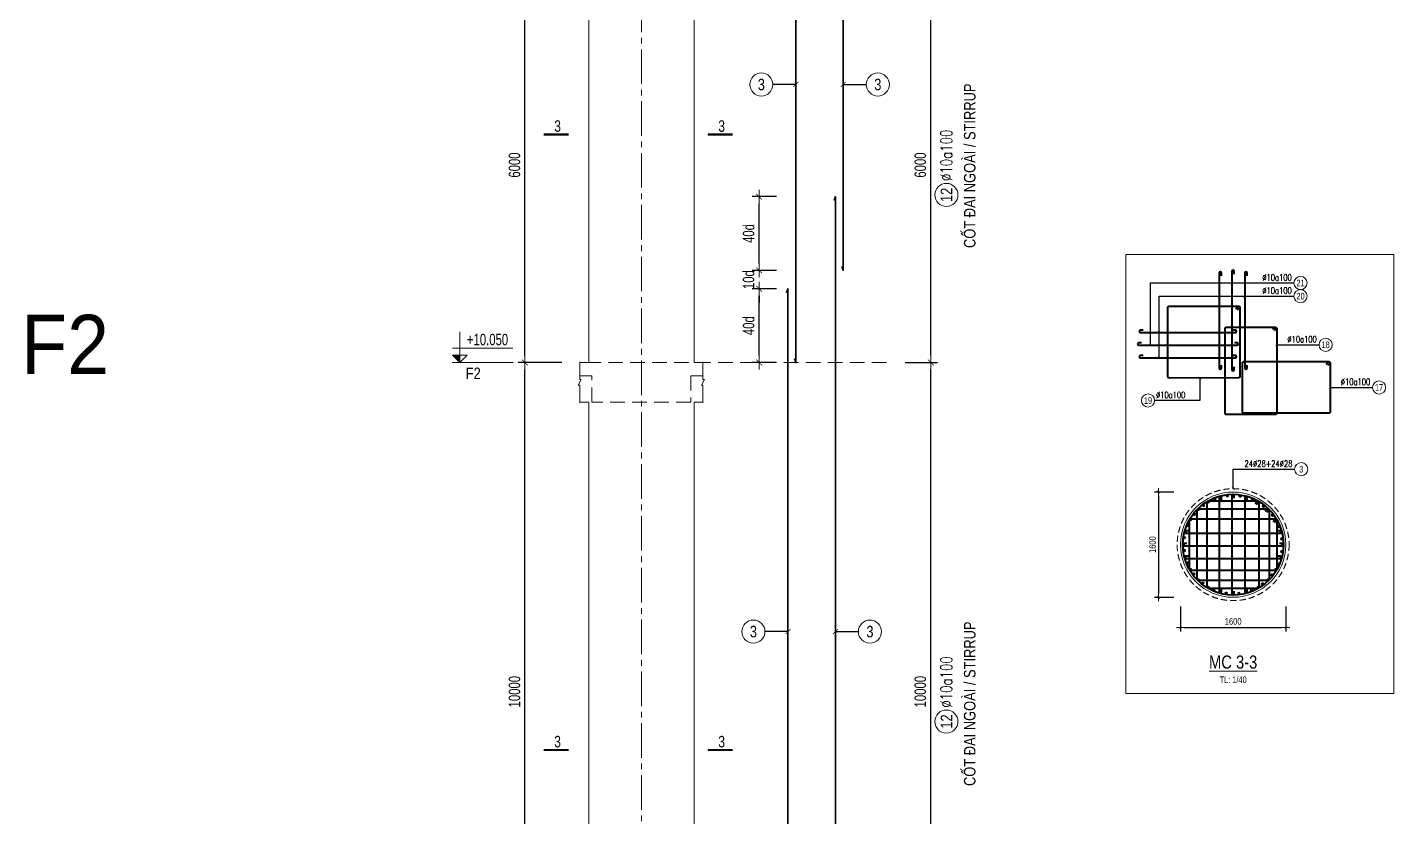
# Model space of a CAD drawing. Header units: millimetres. Extents: x 49323 to 380960, y -6102 to 181761.
# Drawn here: x 163758 to 184505, y 12732 to 24723 of the extents above; entities that cross this region are included whole.
import ezdxf
from ezdxf.enums import TextEntityAlignment as Align

# ---------------------------------------------------------------- set-up
doc = ezdxf.new("R2010")
doc.units = ezdxf.units.MM
doc.linetypes.add('CENTER2', pattern=[1.125, 0.75, -0.125, 0.125, -0.125])
doc.linetypes.add('HIDDEN2', pattern=[4.7625, 3.175, -1.5875])
doc.layers.get('0').update_dxf_attribs({"lineweight": 20})
doc.layers.get('Defpoints').update_dxf_attribs({"color": 151, "lineweight": 9})
for name, color, linetype, lineweight in [('kata_thep chu', 4, 'Continuous', 35), ('NDC_S_ANNO', 7, 'Continuous', 20), ('NDC_S_AXIS', 5, 'CENTER2', 13), ('NDC_S_BREAK-LINE', 1, 'Continuous', 15), ('NDC_S_CONTINUOUS', 3, 'Continuous', 20), ('NDC_S_DIM', 1, 'Continuous', 15), ('NDC_S_HIDDEN', 8, 'HIDDEN2', 13), ('NDC_S_LEADER', 1, 'Continuous', 15), ('NDC_S_REBAR', 4, 'Continuous', 35), ('NDC_S_STIRRUP', 4, 'Continuous', 40), ('NDC_S_SYMBOL', 1, 'Continuous', 15), ('NDC_S_TEXT SYMBOL', 7, 'Continuous', 20), ('NDC_S_THIN LINE', 8, 'Continuous', 9), ('NDC_S_VN TEXT', 7, 'Continuous', 20), ('NDC_Table', 3, 'Continuous', 20)]:
    doc.layers.add(name, color=color, linetype=linetype, lineweight=lineweight)
doc.styles.add('ARIAL', font='arial.ttf', dxfattribs={"width": 0.8})
doc.styles.add('DrawingTitle', font='FRADM.TTF', dxfattribs={"width": 0.95})
doc.styles.add('NDC_ANNO', font='', dxfattribs={"width": 0.8})
doc.styles.add('NDC_DIM', font='', dxfattribs={"width": 0.75})
doc.styles.add('NDC_EN TXT', font='romans.shx', dxfattribs={"width": 0.8})
doc.styles.add('NDC_VIE TXT', font='arial.ttf', dxfattribs={"width": 0.8})
doc.styles.get('NDC_ANNO').set_extended_font_data('Dotum')
doc.styles.get('NDC_DIM').set_extended_font_data('Dotum')
doc.dimstyles.new('NDC_dim_40', dxfattribs={"dimscale": 40, "dimtxt": 2.5, "dimasz": 1.5, "dimexe": 1.5, "dimexo": 2.5, "dimgap": 1, "dimtad": 1, "dimdec": 0, "dimzin": 0, "dimdsep": 46, "dimtxsty": 'NDC_DIM', "dimblk": 'DIMMARK', "dimcen": 0.09, "dimdle": 1.2, "dimclrd": 1, "dimclre": 1, "dimclrt": 3, "dimadec": 0, "dimazin": 0, "dimtfac": 1, "dimtdec": 0, "dimtix": 1, "dimtofl": 0, "dimtmove": 0, "dimatfit": 3, "dimfxl": 8, "dimfxlon": 1, "dimtolj": 1, "dimtzin": 0, "dimarcsym": 0})
doc.dimstyles.new('NDC_dim_70', dxfattribs={"dimscale": 70, "dimtxt": 2.5, "dimasz": 1.5, "dimexe": 1.5, "dimexo": 2.5, "dimgap": 1, "dimtad": 1, "dimdec": 0, "dimzin": 0, "dimdsep": 46, "dimtxsty": 'NDC_DIM', "dimblk": 'DIMMARK', "dimcen": 0.09, "dimdle": 1.2, "dimclrd": 1, "dimclre": 1, "dimclrt": 3, "dimadec": 0, "dimazin": 0, "dimtfac": 1, "dimtdec": 0, "dimtix": 1, "dimtofl": 0, "dimtmove": 0, "dimatfit": 3, "dimfxl": 8, "dimfxlon": 1, "dimtolj": 1, "dimtzin": 0, "dimarcsym": 0})
doc.dimstyles.new('NDC_dim_75', dxfattribs={"dimscale": 75, "dimtxt": 2.5, "dimasz": 1.5, "dimexe": 1.5, "dimexo": 2.5, "dimgap": 1, "dimtad": 1, "dimdec": 0, "dimzin": 0, "dimdsep": 46, "dimtxsty": 'NDC_DIM', "dimblk": 'DIMMARK', "dimcen": 0.09, "dimdle": 1.2, "dimclrd": 1, "dimclre": 1, "dimclrt": 3, "dimadec": 0, "dimazin": 0, "dimtfac": 1, "dimtdec": 0, "dimtix": 1, "dimtofl": 0, "dimtmove": 0, "dimatfit": 3, "dimfxl": 8, "dimfxlon": 1, "dimtolj": 1, "dimtzin": 0, "dimarcsym": 0})

# ---------------------------------------------------------------- blocks, each defined once
blk = doc.blocks.new('DIMMARK')
at = {"layer": 'NDC_S_DIM', "color": 1}
blk.add_line((-1.5, 0), (1, 0), dxfattribs=at)
at = {"layer": 'NDC_S_DIM', "color": 2, "const_width": 0.1}
blk.add_lwpolyline([(-0.42, -0.42), (0.42, 0.42)], dxfattribs=at)
blk = doc.blocks.new('*D277')
at = {"layer": 'Defpoints', "color": 0, "transparency": 16777216}
for p in [(171314, 19631), (172182, 19631), (172115, 9631)]:
    blk.add_point(p, dxfattribs=at)
at = {"layer": 'NDC_S_DIM', "color": 1, "lineweight": -2, "transparency": 16777216}
for p, q in [((171874, 19631), (171209, 19631)), ((171314, 9736), (171314, 19526)), ((171874, 9631), (171209, 9631))]:
    blk.add_line(p, q, dxfattribs=at)
at = {"layer": 'NDC_S_DIM', "color": 1, "lineweight": -2, "transparency": 16777216, "xscale": 105, "yscale": 105, "zscale": 105}
for p, rotation in [((171314, 19631), 90), ((171314, 9631), 270)]:
    blk.add_blockref('DIMMARK', p, dxfattribs=dict(at, rotation=rotation))
at = {"layer": 'NDC_S_DIM', "color": 3, "transparency": 16777216, "insert": (171156, 14631), "char_height": 175, "attachment_point": 5, "rotation": 90, "style": 'NDC_DIM'}
blk.add_mtext('\\A1;10000', dxfattribs=at)
blk = doc.blocks.new('*D278')
at = {"layer": 'Defpoints', "color": 0, "transparency": 16777216}
for p in [(171314, 25631), (172182, 25631), (172182, 19631)]:
    blk.add_point(p, dxfattribs=at)
at = {"layer": 'NDC_S_DIM', "color": 1, "lineweight": -2, "transparency": 16777216}
for p, q in [((171874, 25631), (171209, 25631)), ((171314, 19736), (171314, 25526)), ((171874, 19631), (171209, 19631))]:
    blk.add_line(p, q, dxfattribs=at)
at = {"layer": 'NDC_S_DIM', "color": 1, "lineweight": -2, "transparency": 16777216, "xscale": 105, "yscale": 105, "zscale": 105}
for p, rotation in [((171314, 25631), 90), ((171314, 19631), 270)]:
    blk.add_blockref('DIMMARK', p, dxfattribs=dict(at, rotation=rotation))
at = {"layer": 'NDC_S_DIM', "color": 3, "transparency": 16777216, "insert": (171156, 22631), "char_height": 175, "attachment_point": 5, "rotation": 90, "style": 'NDC_DIM'}
blk.add_mtext('\\A1;6000', dxfattribs=at)
blk = doc.blocks.new('*U2117')
at = {"layer": 'NDC_S_ANNO', "color": 0, "linetype": 'ByBlock', "lineweight": -2}
blk.add_line((-4.36, 0), (1, 0), dxfattribs=at)
at = {"layer": 'NDC_S_ANNO', "ltscale": 0.005, "const_width": 0.5}
blk.add_lwpolyline([(1, 0), (-4.36, 0)], dxfattribs=at)
at = {"layer": 'NDC_S_TEXT SYMBOL', "linetype": 'ByBlock', "lineweight": -2, "style": 'NDC_ANNO', "width": 0.8}
blk.add_attdef('DETAIL', text='', height=2.5, dxfattribs=at).set_placement((-0.64, 1.82), align=Align.MIDDLE_RIGHT)
blk = doc.blocks.new('*D379')
at = {"layer": 'Defpoints', "color": 0, "ltscale": 0.005, "transparency": 16777216}
for p in [(174870, 20751, 0), (175308, 20751), (175308, 19631)]:
    blk.add_point(p, dxfattribs=at)
at = {"layer": 'NDC_S_DIM', "color": 1, "lineweight": -2, "ltscale": 0.005, "transparency": 16777216}
for p, q in [((175133, 20751, 0), (174765, 20751, 0)), ((174870, 19736, 0), (174870, 20646, 0)), ((175133, 19631, 0), (174765, 19631, 0))]:
    blk.add_line(p, q, dxfattribs=at)
at = {"layer": 'NDC_S_DIM', "color": 1, "lineweight": -2, "ltscale": 0.005, "transparency": 16777216, "xscale": 105, "yscale": 105, "zscale": 105}
for p, rotation in [((174870, 20751, 0), 90), ((174870, 19631, 0), 270)]:
    blk.add_blockref('DIMMARK', p, dxfattribs=dict(at, rotation=rotation))
at = {"layer": 'NDC_S_DIM', "color": 3, "ltscale": 0.005, "transparency": 16777216, "insert": (174711, 20191, 0), "char_height": 175, "attachment_point": 5, "rotation": 90, "style": 'NDC_DIM'}
blk.add_mtext('\\A1;40d', dxfattribs=at)
blk = doc.blocks.new('*D380')
at = {"layer": 'Defpoints', "color": 0, "ltscale": 0.005, "transparency": 16777216}
for p in [(174870, 21031), (175308, 21031), (175308, 20751)]:
    blk.add_point(p, dxfattribs=at)
at = {"layer": 'NDC_S_DIM', "color": 1, "lineweight": -2, "ltscale": 0.005, "transparency": 16777216}
for p, q in [((174870, 21136), (174870, 21241)), ((175133, 21031), (174765, 21031)), ((175133, 20751), (174765, 20751)), ((174870, 20646), (174870, 20541))]:
    blk.add_line(p, q, dxfattribs=at)
at = {"layer": 'NDC_S_DIM', "color": 1, "lineweight": -2, "ltscale": 0.005, "transparency": 16777216, "xscale": 105, "yscale": 105, "zscale": 105}
for p, rotation in [((174870, 21031), 270), ((174870, 20751), 90)]:
    blk.add_blockref('DIMMARK', p, dxfattribs=dict(at, rotation=rotation))
at = {"layer": 'NDC_S_DIM', "color": 3, "ltscale": 0.005, "transparency": 16777216, "insert": (174711, 20891), "char_height": 175, "attachment_point": 5, "rotation": 90, "style": 'NDC_DIM'}
blk.add_mtext('\\A1;10d', dxfattribs=at)
blk = doc.blocks.new('*D381')
at = {"layer": 'Defpoints', "color": 0, "ltscale": 0.005, "transparency": 16777216}
for p in [(174870, 22151), (175308, 22151), (175308, 21031)]:
    blk.add_point(p, dxfattribs=at)
at = {"layer": 'NDC_S_DIM', "color": 1, "lineweight": -2, "ltscale": 0.005, "transparency": 16777216}
for p, q in [((175133, 22151), (174765, 22151)), ((174870, 21136), (174870, 22046)), ((175133, 21031), (174765, 21031))]:
    blk.add_line(p, q, dxfattribs=at)
at = {"layer": 'NDC_S_DIM', "color": 1, "lineweight": -2, "ltscale": 0.005, "transparency": 16777216, "xscale": 105, "yscale": 105, "zscale": 105}
for p, rotation in [((174870, 22151), 90), ((174870, 21031), 270)]:
    blk.add_blockref('DIMMARK', p, dxfattribs=dict(at, rotation=rotation))
at = {"layer": 'NDC_S_DIM', "color": 3, "ltscale": 0.005, "transparency": 16777216, "insert": (174711, 21591), "char_height": 175, "attachment_point": 5, "rotation": 90, "style": 'NDC_DIM'}
blk.add_mtext('\\A1;40d', dxfattribs=at)
blk = doc.blocks.new('*D402')
at = {"layer": 'Defpoints', "color": 0, "ltscale": 70, "transparency": 16777216}
for p in [(176913, 19631), (177476, 19631), (176913, 9631)]:
    blk.add_point(p, dxfattribs=at)
at = {"layer": 'NDC_S_DIM', "color": 1, "lineweight": -2, "ltscale": 70, "transparency": 16777216}
for p, q in [((177088, 19631), (177581, 19631)), ((177476, 9736), (177476, 19526)), ((177088, 9631), (177581, 9631))]:
    blk.add_line(p, q, dxfattribs=at)
at = {"layer": 'NDC_S_DIM', "color": 1, "lineweight": -2, "ltscale": 70, "transparency": 16777216, "xscale": 105, "yscale": 105, "zscale": 105}
for p, rotation in [((177476, 19631), 90), ((177476, 9631), 270)]:
    blk.add_blockref('DIMMARK', p, dxfattribs=dict(at, rotation=rotation))
at = {"layer": 'NDC_S_DIM', "color": 3, "ltscale": 70, "transparency": 16777216, "insert": (177318, 14631), "char_height": 175, "attachment_point": 5, "rotation": 90, "style": 'NDC_DIM'}
blk.add_mtext('\\A1;10000', dxfattribs=at)
blk = doc.blocks.new('*D382')
at = {"layer": 'Defpoints', "color": 0, "ltscale": 70, "transparency": 16777216}
for p in [(176913, 25631), (177476, 25631), (176913, 19631)]:
    blk.add_point(p, dxfattribs=at)
at = {"layer": 'NDC_S_DIM', "color": 1, "lineweight": -2, "ltscale": 70, "transparency": 16777216}
for p, q in [((177088, 25631), (177581, 25631)), ((177476, 19736), (177476, 25526)), ((177088, 19631), (177581, 19631))]:
    blk.add_line(p, q, dxfattribs=at)
at = {"layer": 'NDC_S_DIM', "color": 1, "lineweight": -2, "ltscale": 70, "transparency": 16777216, "xscale": 105, "yscale": 105, "zscale": 105}
for p, rotation in [((177476, 25631), 90), ((177476, 19631), 270)]:
    blk.add_blockref('DIMMARK', p, dxfattribs=dict(at, rotation=rotation))
at = {"layer": 'NDC_S_DIM', "color": 3, "ltscale": 70, "transparency": 16777216, "insert": (177318, 22631), "char_height": 175, "attachment_point": 5, "rotation": 90, "style": 'NDC_DIM'}
blk.add_mtext('\\A1;6000', dxfattribs=at)
blk = doc.blocks.new('*U2118')
blk.add_circle((-2.5, 0), 2.5)
at = {"layer": 'NDC_S_VN TEXT', "color": 7, "style": 'ARIAL', "width": 0.8}
blk.add_attdef('SH2', text='', height=2.5, dxfattribs=at).set_placement((-2.5, 0), align=Align.MIDDLE)
at = {"layer": 'NDC_S_VN TEXT', "color": 3, "style": 'NDC_EN TXT', "width": 0.75}
blk.add_attdef('DKKC1', (0.5, -1.25), '', height=2.5, dxfattribs=at)
blk = doc.blocks.new('kata_block_THEP')
at = {"layer": 'NDC_S_REBAR', "color": 0}
for p, q in [((-0.5, 0), (0.5, 0)), ((-0.35, 0.35), (0.35, -0.35)), ((0.35, 0.35), (-0.35, -0.35)), ((0, 0.5), (0, -0.5))]:
    blk.add_line(p, q, dxfattribs=at)
at = {"layer": 'NDC_S_REBAR', "color": 0, "const_width": 0.0833}
blk.add_lwpolyline([(-0.5, 0, 1), (0.5, 0, 1), (-0.5, 0, 1)], format="xyb", dxfattribs=at)
blk = doc.blocks.new('*U439')
at = {"layer": 'NDC_S_REBAR', "xscale": 28, "yscale": 28, "zscale": 28}
blk.add_blockref('kata_block_THEP', (0, 0), dxfattribs=at)
blk = doc.blocks.new('*U440')
at = {"layer": 'NDC_Table', "color": 0, "linetype": 'ByBlock', "lineweight": -2, "transparency": 16777216}
for p, rotation in [((191615, 4375), 15), ((192001, 4375), 345), ((191281, 4182), 45.00000000000001), ((191435, 4301), 30.00000000000001), ((192181, 4301), 329.9999999999999), ((192336, 4182), 314.9999999999999), ((191162, 4028), 60.00000000000001), ((192454, 4028), 299.9999999999999), ((191088, 3848), 75.00000000000001), ((192529, 3848), 285), ((191062, 3655), 90), ((192554, 3655), 270), ((191088, 3462), 105), ((192529, 3462), 255), ((191162, 3282), 120), ((191281, 3127), 135), ((192336, 3127), 225), ((192454, 3282), 240), ((191435, 3009), 150), ((191615, 2934), 165), ((191808, 2909), 180), ((192001, 2934), 194.9999999999999), ((192181, 3009), 209.9999999999999)]:
    blk.add_blockref('*U439', p, dxfattribs=dict(at, rotation=rotation))
blk.add_blockref('*U439', (191808, 4401), dxfattribs=at)
blk = doc.blocks.new('cham')
at = {"layer": 'NDC_S_REBAR'}
h = blk.add_hatch(color=253, dxfattribs=at)
h.dxf.hatch_style = 1
h.paths.add_polyline_path([(-28, 0, 1), (28, 0, 1)])
at = {"layer": 'NDC_S_REBAR', "color": 253}
blk.add_circle((0, 0), 28, dxfattribs=at)
blk = doc.blocks.new('*U443')
at = {"layer": 'NDC_S_DIM', "xscale": 0.5, "yscale": 0.5, "zscale": 0.5}
blk.add_blockref('cham', (0, 0), dxfattribs=at)
blk = doc.blocks.new('*U444')
at = {"layer": 'NDC_S_DIM', "color": 0, "linetype": 'ByBlock', "lineweight": -2, "transparency": 16777216}
blk.add_blockref('*U443', (0, 0), dxfattribs=at)
blk = doc.blocks.new('*U441')
at = {"layer": 'NDC_S_DIM', "rotation": 338.5616584972}
blk.add_blockref('*U444', (0, 0), dxfattribs=at)
at = {"layer": 'NDC_S_REBAR', "xscale": 28, "yscale": 28, "zscale": 28, "rotation": 342.8759197528643}
blk.add_blockref('kata_block_THEP', (0, 0), dxfattribs=at)
blk = doc.blocks.new('*U442')
at = {"layer": 'NDC_Table', "color": 0, "linetype": 'ByBlock', "lineweight": -2, "transparency": 16777216}
for p, rotation in [((191531, 4347), 29.99999999999998), ((191720, 4395), 15), ((192102, 4341), 344.9999999999999), ((191361, 4252), 45), ((192270, 4241), 330.0000000000001), ((191123, 3948), 74.99999999999999), ((191222, 4116), 60.00000000000001), ((192406, 4102), 315), ((192501, 3932), 299.9999999999999), ((191070, 3761), 90), ((192549, 3743), 285), ((191068, 3566), 105), ((192547, 3549), 269.9999999999999), ((191116, 3377), 120), ((192494, 3361), 255), ((191211, 3208), 135), ((192395, 3194), 240), ((191347, 3068), 150), ((191515, 2969), 165), ((191702, 2916), 180), ((191897, 2914), 194.9999999999999), ((192086, 2962), 210), ((192255, 3058), 225)]:
    blk.add_blockref('*U441', p, dxfattribs=dict(at, rotation=rotation))
blk.add_blockref('*U441', (191915, 4393), dxfattribs=at)
blk = doc.blocks.new('*U10')
blk.add_circle((2.5, 0), 2.5)
at = {"layer": 'NDC_S_VN TEXT', "color": 3, "style": 'NDC_EN TXT', "width": 0.75}
blk.add_attdef('DK2', text='', height=2.5, dxfattribs=at).set_placement((-0.85, 0.85), align=Align.RIGHT)
at = {"layer": 'NDC_S_VN TEXT', "color": 7, "style": 'ARIAL', "width": 0.8}
blk.add_attdef('SH3', text='', height=2.5, dxfattribs=at).set_placement((2.5, 0), align=Align.MIDDLE)
blk = doc.blocks.new('*D453')
at = {"layer": 'Defpoints', "color": 0, "ltscale": 70, "transparency": 16777216}
for p in [(181268, 17664), (180935, 16064), (181268, 16064)]:
    blk.add_point(p, dxfattribs=at)
at = {"layer": 'NDC_S_DIM', "color": 1, "lineweight": -2, "ltscale": 70, "transparency": 16777216}
for p, q in [((181168, 17664), (180875, 17664)), ((180935, 17604), (180935, 16124)), ((181168, 16064), (180875, 16064))]:
    blk.add_line(p, q, dxfattribs=at)
at = {"layer": 'NDC_S_DIM', "color": 1, "lineweight": -2, "ltscale": 70, "transparency": 16777216, "xscale": 60, "yscale": 60, "zscale": 60}
for p, rotation in [((180935, 17664), 90), ((180935, 16064), 270)]:
    blk.add_blockref('DIMMARK', p, dxfattribs=dict(at, rotation=rotation))
at = {"layer": 'NDC_S_DIM', "color": 3, "ltscale": 70, "transparency": 16777216, "insert": (180845, 16864), "char_height": 100, "attachment_point": 5, "rotation": 90, "style": 'NDC_DIM'}
blk.add_mtext('\\A1;1600', dxfattribs=at)
blk = doc.blocks.new('*D454')
at = {"layer": 'Defpoints', "color": 0, "ltscale": 70, "transparency": 16777216}
for p in [(181268, 16064), (182868, 16064), (182868, 15606)]:
    blk.add_point(p, dxfattribs=at)
at = {"layer": 'NDC_S_DIM', "color": 1, "lineweight": -2, "ltscale": 70, "transparency": 16777216}
for p, q in [((181268, 15926), (181268, 15546)), ((182868, 15926), (182868, 15546)), ((181328, 15606), (182808, 15606))]:
    blk.add_line(p, q, dxfattribs=at)
at = {"layer": 'NDC_S_DIM', "color": 1, "lineweight": -2, "ltscale": 70, "transparency": 16777216, "xscale": 60, "yscale": 60, "zscale": 60, "rotation": 180}
blk.add_blockref('DIMMARK', (181268, 15606), dxfattribs=at)
at = {"layer": 'NDC_S_DIM', "color": 1, "lineweight": -2, "ltscale": 70, "transparency": 16777216, "xscale": 60, "yscale": 60, "zscale": 60}
blk.add_blockref('DIMMARK', (182868, 15606), dxfattribs=at)
at = {"layer": 'NDC_S_DIM', "color": 3, "ltscale": 70, "transparency": 16777216, "insert": (182068, 15697), "char_height": 100, "attachment_point": 5, "style": 'NDC_DIM'}
blk.add_mtext('\\A1;1600', dxfattribs=at)
blk = doc.blocks.new('kata_block_TD')
at = {"color": 6, "linetype": 'ByBlock', "lineweight": -2, "style": 'ARIAL', "width": 0.8}
blk.add_attdef('SECTDET2', text='', height=5, dxfattribs=at).set_placement((0, 7.97), align=Align.CENTER)
at = {"color": 0, "linetype": 'ByBlock', "lineweight": -2, "style": 'ARIAL', "width": 0.8}
blk.add_attdef('SECTDET1', text='', height=5, dxfattribs=at).set_placement((0, 1.47), align=Align.CENTER)
at = {"color": 3, "lineweight": 25, "style": 'ARIAL', "width": 0.8}
blk.add_attdef('SSCALE', text='', height=2.5, dxfattribs=at).set_placement((0, -4), align=Align.CENTER)
blk = doc.blocks.new('*U650')
blk.add_circle((-2.5, 0), 2.5)
at = {"layer": 'NDC_S_VN TEXT', "color": 7, "style": 'ARIAL', "width": 0.8}
blk.add_attdef('SH2', text='', height=2.5, dxfattribs=at).set_placement((-2.5, 0), align=Align.MIDDLE)
at = {"layer": 'NDC_S_VN TEXT', "color": 3, "style": 'NDC_EN TXT', "width": 0.75}
blk.add_attdef('DK1', (0.5, 0.85), '', height=2.5, dxfattribs=at)
blk = doc.blocks.new('CD')
at = {"layer": 'NDC_S_ANNO'}
blk.add_hatch(color=3, dxfattribs=at).paths.add_polyline_path([(0, 160), (-161, 160), (0, 0)])
at = {"layer": 'NDC_S_ANNO', "ltscale": 50}
h = blk.add_hatch(dxfattribs=at)
h.set_pattern_fill('ANSI31', color=256, scale=140.6, style=0)
h.paths.add_polyline_path([(0, 160), (0, 0), (161, 160)])
for p, q in [((-159, 314), (1147, 314)), ((1156, 0), (-164, 0))]:
    blk.add_line(p, q, dxfattribs=at)
for points in [[(0, 669), (0, 0)], [(0, 0), (-161, 160), (0, 160)], [(0, 0), (161, 160), (0, 160)]]:
    blk.add_lwpolyline(points, dxfattribs=at)
at = {"layer": 'NDC_S_TEXT SYMBOL', "color": 3, "style": 'NDC_DIM', "width": 0.7}
blk.add_attdef('COT', (154, 375), '', height=250, dxfattribs=at)

msp = doc.modelspace()

# ---------------------------------------------------------------- linework, layer by layer
at = {"layer": 'Defpoints', "ltscale": 40}
msp.add_lwpolyline([(180437.2, 21273.1), (184505.4, 21273.1), (184505.4, 14600.8), (180437.2, 14600.8)], close=True, dxfattribs=at)
at = {"layer": 'kata_thep chu', "color": 4, "ltscale": 0.005}
for points in [[(176128, 21090.7), (176148, 21030.7), (176148, 28150.7), (176128, 28090.7)], [(175408.2, 19690.7), (175428.2, 19630.7), (175428.2, 26750.7), (175408.2, 26690.7)], [(176008, 11090.7), (176028, 11030.7), (176028, 22150.7), (176008, 22090.7)], [(175288.2, 9690.7), (175308.2, 9630.7), (175308.2, 20750.7), (175288.2, 20690.7)]]:
    msp.add_lwpolyline(points, dxfattribs=at)
at = {"layer": 'NDC_S_AXIS', "ltscale": 700}
msp.add_line((173082.3, -3699.8), (173082.3, 179341.9), dxfattribs=at)
at = {"layer": 'NDC_S_BREAK-LINE'}
for points in [[(172147.3, 19018.2), (172147.3, 19285.7), (172124.8, 19285.7), (172169.8, 19375.7), (172147.3, 19375.7), (172147.3, 19643.2)], [(174017.3, 19018.2), (174017.3, 19285.7), (173994.8, 19285.7), (174039.8, 19375.7), (174017.3, 19375.7), (174017.3, 19643.2)]]:
    msp.add_lwpolyline(points, dxfattribs=at)
at = {"layer": 'NDC_S_CONTINUOUS'}
for points in [[(172147.3, 19630.7), (172282.3, 19630.7), (172282.3, 25030.7), (172147.3, 25030.7)], [(174017.3, 19630.7), (173882.3, 19630.7), (173882.3, 25030.7), (174017.3, 25030.7)], [(172147.3, 9630.7), (172282.3, 9630.7), (172282.3, 19030.7), (172147.3, 19030.7)], [(174017.3, 9630.7), (173882.3, 9630.7), (173882.3, 19030.7), (174017.3, 19030.7)]]:
    msp.add_lwpolyline(points, dxfattribs=at)
msp.add_circle((182067.8, 16864.1), 800, dxfattribs=at)
at = {"layer": 'NDC_S_DIM'}
for centre in [(174903.7, 23854.8), (176672.5, 23854.8), (174783.7, 15543.8), (176552.5, 15543.8)]:
    msp.add_circle(centre, 175, dxfattribs=at)
at = {"layer": 'NDC_S_HIDDEN', "ltscale": 70}
msp.add_line((176803.2, 19630.7), (172147.3, 19630.7), dxfattribs=at)
msp.add_lwpolyline([(174017.3, 19430.7), (173832.3, 19430.7), (173832.3, 19030.7), (172332.3, 19030.7), (172332.3, 19430.7), (172147.3, 19430.7)], dxfattribs=at)
at = {"layer": 'NDC_S_HIDDEN', "ltscale": 30}
msp.add_circle((182067.8, 16864.1), 850, dxfattribs=at)
at = {"layer": 'NDC_S_STIRRUP', "ltscale": 70}
for points in [[(181892.7, 20949.3), (181892.7, 20991.3, 1), (181856.7, 20991.3), (181856.7, 19550.1, 1), (181892.7, 19550.1), (181892.7, 19592.1)], [(182085.8, 20974.7), (182085.8, 21016.7, 1), (182049.8, 21016.7), (182049.8, 19524.7, 1), (182085.8, 19524.7), (182085.8, 19566.7)], [(182278.9, 20949.3), (182278.9, 20991.3, 1), (182242.9, 20991.3), (182242.9, 19550.1, 1), (182278.9, 19550.1), (182278.9, 19592.1)], [(182110.1, 20448.3), (182150.1, 20488.3, -0.4142136), (182169.1, 20469.3), (182169.1, 19415.6, -0.4142136), (182150.1, 19396.6), (181096.5, 19395.3, -0.4142136), (181077.5, 19414.3), (181077.5, 20467.9, -0.4142136), (181096.5, 20486.9), (182150.1, 20488.3, -0.4142136), (182169.1, 20469.3), (182129.1, 20429.3)], [(180703.3, 20125), (180661.3, 20125, 1), (180661.3, 20089), (182102.5, 20089, 1), (182102.5, 20125), (182060.5, 20125)], [(182669.8, 20130.5), (182709.8, 20170.5, -0.4142136), (182728.8, 20151.5), (182728.8, 18859.4, -0.4142136), (182709.8, 18840.4), (181963.8, 18840.4, -0.4142136), (181944.8, 18859.4), (181944.8, 20151.5, -0.4142136), (181963.8, 20170.5), (182709.8, 20170.5, -0.4142136), (182728.8, 20151.5), (182688.8, 20111.5)], [(180677.9, 19931.9), (180635.9, 19931.9, 1), (180635.9, 19895.9), (182127.9, 19895.9, 1), (182127.9, 19931.9), (182085.9, 19931.9)], [(180703.3, 19738.8), (180661.3, 19738.8, 1), (180661.3, 19702.8), (182102.5, 19702.8, 1), (182102.5, 19738.8), (182060.5, 19738.8)], [(183481.6, 19604.6), (183521.6, 19644.6, -0.4142136), (183540.6, 19625.6), (183540.6, 18879.6, -0.4142136), (183521.6, 18860.6), (182229.5, 18860.6, -0.4142136), (182210.5, 18879.6), (182210.5, 19625.6, -0.4142136), (182229.5, 19644.6), (183521.6, 19644.6, -0.4142136), (183540.6, 19625.6), (183500.6, 19585.6)], [(182400.8, 17489.1), (182440.8, 17529.1, -0.4142136), (182459.8, 17510.1), (182459.8, 16218, -0.4142136), (182440.8, 16199), (181694.8, 16199, -0.4142136), (181675.8, 16218), (181675.8, 17510.1, -0.4142136), (181694.8, 17529.1), (182440.8, 17529.1, -0.4142136), (182459.8, 17510.1), (182419.8, 17470.1)], [(181892.7, 17542.6), (181892.7, 17584.6, 1), (181856.7, 17584.6), (181856.7, 16143.5, 1), (181892.7, 16143.5), (181892.7, 16185.5)], [(182085.8, 17568.1), (182085.8, 17610.1, 1), (182049.8, 17610.1), (182049.8, 16118.1, 1), (182085.8, 16118.1), (182085.8, 16160.1)], [(182278.9, 17542.6), (182278.9, 17584.6, 1), (182242.9, 17584.6), (182242.9, 16143.5, 1), (182278.9, 16143.5), (182278.9, 16185.5)], [(182673.8, 17216.1), (182713.8, 17256.1, -0.4142136), (182732.8, 17237.1), (182732.8, 16491.1, -0.4142136), (182713.8, 16472.1), (181421.7, 16472.1, -0.4142136), (181402.7, 16491.1), (181402.7, 17237.1, -0.4142136), (181421.7, 17256.1), (182713.8, 17256.1, -0.4142136), (182732.8, 17237.1), (182692.8, 17197.1)], [(182555.3, 17370.6), (182595.3, 17410.6, -0.4142136), (182614.3, 17391.6), (182614.3, 16337.9, -0.4142136), (182595.3, 16318.9), (181541.6, 16317.5, -0.4142136), (181522.6, 16336.5), (181522.6, 17390.2, -0.4142136), (181541.6, 17409.2), (182595.3, 17410.6, -0.4142136), (182614.3, 17391.6), (182574.3, 17351.6)], [(181389.2, 17075.1), (181347.2, 17075.1, 1), (181347.2, 17039.1), (182788.4, 17039.1, 1), (182788.4, 17075.1), (182746.4, 17075.1)], [(181363.8, 16882.1), (181321.8, 16882.1, 1), (181321.8, 16846.1), (182813.8, 16846.1, 1), (182813.8, 16882.1), (182771.8, 16882.1)], [(181389.2, 16689), (181347.2, 16689, 1), (181347.2, 16653), (182788.4, 16653, 1), (182788.4, 16689), (182746.4, 16689)]]:
    msp.add_lwpolyline(points, format="xyb", dxfattribs=at)
at = {"layer": 'NDC_S_STIRRUP'}
msp.add_circle((182067.8, 16864.1), 765, dxfattribs=at)

# ---------------------------------------------------------------- block references
at = {"layer": 'NDC_S_DIM'}
ref = msp.add_blockref('CD', (170325.6, 19630.7), dxfattribs=dict(at, xscale=0.7, yscale=0.7, zscale=0.7))
ref.add_attrib('COT', '+10.050', (170433.3, 19893), dxfattribs={"layer": '0', "color": 3, "height": 175, "style": 'NDC_DIM', "width": 0.75})
at = {"layer": 'NDC_S_SYMBOL', "xscale": 70, "yscale": 70, "zscale": 70}
for p in [(171905.7, 23095.7), (174396.9, 23095.7), (171905.7, 13744.7), (174396.9, 13744.7)]:
    msp.add_blockref('*U2117', p, dxfattribs=at).add_auto_attribs({'DETAIL': '3'})
at = {"layer": 'NDC_S_THIN LINE', "xscale": 70, "yscale": 70, "zscale": 70, "rotation": 90}
for p in [(177713.7, 22352.4), (177713.7, 14352.4)]:
    msp.add_blockref('*U2118', p, dxfattribs=at).add_auto_attribs({'SH2': '12', 'DKKC1': '%%c10a100'})
at = {"layer": 'NDC_S_THIN LINE', "xscale": 40, "yscale": 40, "zscale": 40}
for name, p, values in [('*U10', (182991.7, 20839.2), {'SH3': '21', 'DK2': '%%c10a100'}), ('*U10', (182991.7, 20639.2), {'SH3': '20', 'DK2': '%%c10a100'}), ('*U10', (183371.9, 19900), {'SH3': '18', 'DK2': '%%c10a100'}), ('*U10', (184183.8, 19252.6), {'SH3': '17', 'DK2': '%%c10a100'}), ('*U650', (180875.6, 19053.5), {'SH2': '19', 'DK1': '%%c10a100'}), ('*U10', (183001.8, 18010.5), {'SH3': '3', 'DK2': '24%%c28+24%%c28'})]:
    msp.add_blockref(name, p, dxfattribs=at).add_auto_attribs(values)
at = {"layer": 'NDC_S_VN TEXT', "ltscale": 70}
ref = msp.add_blockref('kata_block_TD', (182067.8, 14922.2), dxfattribs=dict(at, xscale=40, yscale=40, zscale=40))
ref.add_attrib('SECTDET1', '%%uMC 3-3', dxfattribs={"layer": '0', "color": 0, "linetype": 'ByBlock', "lineweight": -2, "height": 200, "style": 'ARIAL', "width": 0.8}).set_placement((182067.8, 14981), align=Align.CENTER)
ref.add_attrib('SSCALE', 'TL: 1/40', dxfattribs={"layer": '0', "color": 3, "lineweight": 25, "height": 100, "style": 'ARIAL', "width": 0.8}).set_placement((182067.8, 14762.2), align=Align.CENTER)
at = {"layer": 'NDC_Table'}
for name in ['*U442', '*U440']:
    msp.add_blockref(name, (-9740.6, 13209.3), dxfattribs=at)

# ---------------------------------------------------------------- texts
at = {"color": 1, "insert": (163664.2, 20355.9), "char_height": 900, "width": 4481.166, "attachment_point": 1, "style": 'DrawingTitle'}
msp.add_mtext('F2', dxfattribs=at)
at = {"layer": 'NDC_S_VN TEXT', "color": 7, "style": 'ARIAL', "width": 0.8}
for p in [(174903.7, 23854.8), (176672.5, 23854.8), (174783.7, 15543.8), (176552.5, 15543.8)]:
    msp.add_text('3', height=175, dxfattribs=at).set_placement(p, align=Align.MIDDLE)
at = {"layer": 'NDC_S_VN TEXT', "style": 'NDC_VIE TXT', "width": 0.8}
for p in [(178067.8, 21370.7), (178067.8, 13198.1)]:
    msp.add_text('CỐT ĐAI NGOÀI / STIRRUP', height=175, rotation=90, dxfattribs=at).set_placement(p, align=Align.MIDDLE_LEFT)
msp.add_text('F2', height=175, dxfattribs=at).set_placement((170415.1, 19466.6), align=Align.MIDDLE_LEFT)

# ---------------------------------------------------------------- dimensions: what is measured, and where the dimension line sits
at = {"layer": 'NDC_S_DIM'}
for base, p1, p2, picture, middle in [((171313.8, 25630.7), (172182.3, 19630.7), (172182.3, 25630.7), '*D278', (171156.2, 22630.7)), ((171313.8, 19630.7), (172114.8, 9630.7), (172182.3, 19630.7), '*D277', (171156.2, 14630.7))]:
    dim = msp.add_linear_dim(base=base, p1=p1, p2=p2, angle=90, dimstyle='NDC_dim_70', dxfattribs=at)
    dim.commit()
    dim.dimension.update_dxf_attribs({"geometry": picture, "text_midpoint": middle})
at = {"layer": 'NDC_S_DIM', "ltscale": 70}
for base, p1, p2, picture, middle in [((177475.5, 25630.7), (176913.2, 19630.7), (176913.2, 25630.7), '*D382', (177317.9, 22630.7)), ((177475.5, 19630.7), (176913.2, 9630.7), (176913.2, 19630.7), '*D402', (177317.9, 14630.7))]:
    dim = msp.add_linear_dim(base=base, p1=p1, p2=p2, angle=90, dimstyle='NDC_dim_70', override={"dimtmove": 1}, dxfattribs=at)
    dim.commit()
    dim.dimension.update_dxf_attribs({"geometry": picture, "text_midpoint": middle})
at = {"layer": 'NDC_S_DIM', "ltscale": 0.005}
for base, p1, p2, text, picture, middle in [((174870, 22150.7), (175308.2, 21030.7), (175308.2, 22150.7), '40d', '*D381', (174710.6, 21590.7)), ((174870, 21030.7), (175308.2, 20750.7), (175308.2, 21030.7), '10d', '*D380', (174710.6, 20890.7)), ((174870, 20750.7, 0), (175308.2, 19630.7), (175308.2, 20750.7), '40d', '*D379', (174710.6, 20190.7, 0))]:
    dim = msp.add_linear_dim(base=base, p1=p1, p2=p2, angle=90, text=text, dimstyle='NDC_dim_70', dxfattribs=at)
    dim.commit()
    dim.dimension.update_dxf_attribs({"geometry": picture, "text_midpoint": middle})
at = {"layer": 'NDC_S_DIM', "ltscale": 70}
dim = msp.add_linear_dim(base=(180935.4, 16064.1), p1=(181267.8, 17664.1), p2=(181267.8, 16064.1), angle=90, dimstyle='NDC_dim_40', dxfattribs=at)
dim.commit()
dim.dimension.update_dxf_attribs({"geometry": '*D453', "text_midpoint": (180845.3, 16864.1)})
dim = msp.add_linear_dim(base=(182867.8, 15606.5), p1=(181267.8, 16064.1), p2=(182867.8, 16064.1), dimstyle='NDC_dim_40', dxfattribs=at)
dim.commit()
dim.dimension.update_dxf_attribs({"geometry": '*D454', "text_midpoint": (182067.8, 15696.5)})

# ---------------------------------------------------------------- leaders
at = {"layer": 'NDC_S_LEADER', "ltscale": 0.005}
for points in [[(175428.2, 23854.8), (175078.7, 23854.8)], [(176148, 23854.8), (176497.5, 23854.8)], [(175308.2, 15543.8), (174958.7, 15543.8)], [(176028, 15543.8), (176377.5, 15543.8)]]:
    msp.add_leader(points, dimstyle='NDC_dim_75', override={"dimasz": 1, "dimldrblk": 'ARCHTICK'}, dxfattribs=at)
at = {"layer": 'NDC_S_THIN LINE'}
for points in [[(180812.5, 19895.9), (180812.5, 20839.2), (182991.7, 20839.2)], [(182049.8, 20839.2), (182991.7, 20839.2)], [(180946.2, 19702.8), (180946.2, 20639.2), (182991.7, 20639.2)], [(180946.2, 20089), (180946.2, 20639.2), (182991.7, 20639.2)], [(181856.7, 20639.2), (182991.7, 20639.2)], [(182242.9, 20639.2), (182991.7, 20639.2)], [(182728.8, 19900), (183371.9, 19900)], [(181561.5, 19395.8), (181561.5, 19053.5), (180875.6, 19053.5)], [(183540.6, 19252.6), (184183.8, 19252.6)], [(182067.8, 17714.1), (182067.8, 18010.5), (183001.8, 18010.5)]]:
    msp.add_leader(points, dimstyle='NDC_dim_40', override={"dimasz": 1, "dimldrblk": 'ARCHTICK'}, dxfattribs=at)

doc.saveas('drawing.dxf')
